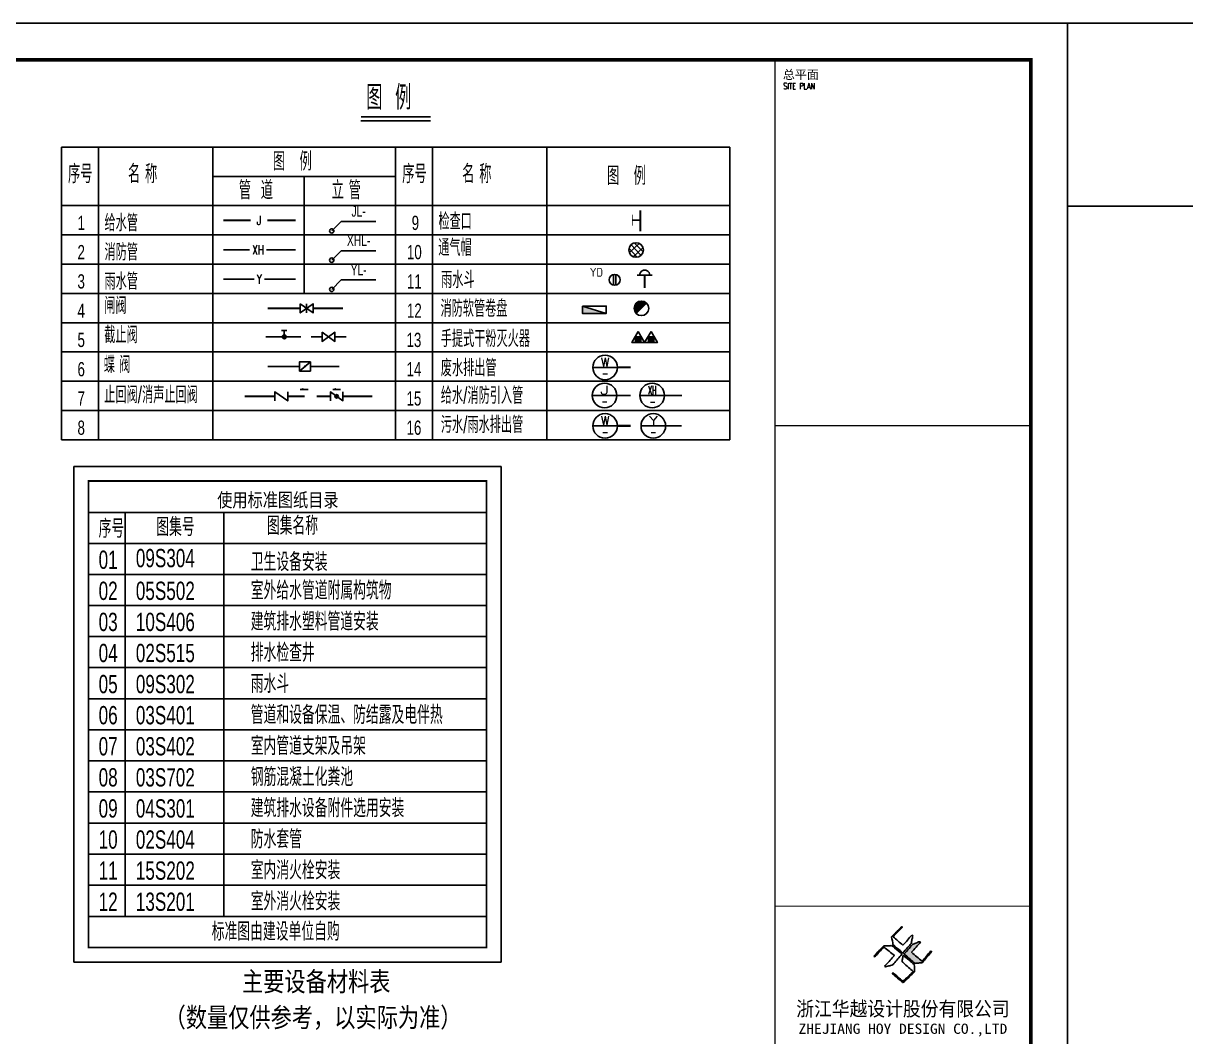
# Model space of a CAD drawing. Extents: x 14168272 to 29396535, y -812963 to 33736.
# Drawn here: x 14643512 to 14675305, y -209229 to -181520 of the extents above; entities that cross this region are included whole.
import ezdxf
from ezdxf.enums import TextEntityAlignment as Align

# ---------------------------------------------------------------- set-up
doc = ezdxf.new("R2010")
doc.units = 0
doc.header["$LTSCALE"] = 1000
doc.header["$MEASUREMENT"] = 0
doc.linetypes.add('W_P', pattern=[7, 6, -1])
for name, color, linetype in [('JZ_0', 7, 'Continuous'), ('JZ__污水', 2, 'W_P'), ('JZ__污水标注', 2, 'Continuous'), ('JZ__消火栓', 10, 'Continuous'), ('JZ__消火栓标注', 10, 'Continuous'), ('JZ__灭火器', 6, 'Continuous'), ('JZ__给水', 3, 'Continuous'), ('JZ__给水标注', 3, 'Continuous'), ('JZ__雨水', 150, 'W_P'), ('JZ__雨水标注', 150, 'Continuous'), ('JZ_DET1', 8, 'Continuous'), ('JZ_TEXT', 42, 'Continuous'), ('PUB_TEXT', 7, 'Continuous'), ('PUB_TITLE', 4, 'Continuous'), ('TK', 4, 'Continuous'), ('TWT_TAB', 7, 'Continuous'), ('W_DIM', 4, 'Continuous'), ('WP_F', 1, 'Continuous'), ('WP_F_PJ', 7, 'Continuous'), ('WP_F_TXT', 4, 'Continuous'), ('WP_G2', 32, 'Continuous'), ('WP_G2_TXT', 4, 'Continuous'), ('WP_P_PJ', 7, 'Continuous'), ('WP_Y', 6, 'W_P'), ('WP_Y_TXT', 4, 'Continuous')]:
    doc.layers.add(name, color=color, linetype=linetype)
doc.styles.add('-宋体', font='', dxfattribs={"width": 0.8})
doc.styles.add('COMPLEX', font='COMPLEX')
doc.styles.add('DXF', font='ros.shx', dxfattribs={"width": 0.7, "bigfont": 'hzs.shx'})
doc.styles.add('gps_hz', font='hztxt_e.shx', dxfattribs={"width": 0.7, "bigfont": 'hztxt.shx'})
doc.styles.add('HT', font='simhei.ttf', dxfattribs={"width": 0.8})
doc.styles.add('HZ', font='txt_____.ttf', dxfattribs={"bigfont": 'hztxt'})
doc.styles.add('ROMANS', font='romans', dxfattribs={"width": 0.65, "height": 231.275})
doc.styles.get("Standard").update_dxf_attribs({"font": 'gbenor.shx', "bigfont": 'gbcbig.shx'})
doc.styles.add('图签宋体', font='', dxfattribs={"height": 300})
doc.styles.add('图签黑体', font='simhei.ttf', dxfattribs={"height": 550})
doc.styles.get('-宋体').set_extended_font_data('SimSun')
doc.styles.get('图签宋体').set_extended_font_data('NSimSun')

# ---------------------------------------------------------------- blocks, each defined once
blk = doc.blocks.new('污水井编号')
blk.add_line((-336, 0), (336, 0))
blk.add_circle((0, 0), 336)
at = {"style": 'COMPLEX', "width": 0.914422}
blk.add_text('W', height=240, dxfattribs=at).set_placement((-114, 23), (116, 23), align=Align.FIT)
at = {"style": 'COMPLEX', "width": 1.762315}
blk.add_attdef('1', text='', height=230, dxfattribs=at).set_placement((-84, -276), (90, -276), align=Align.FIT)
blk = doc.blocks.new('$QC001_2')
blk.add_line((-141, 59), (141, 341))
at = {"const_width": 200}
blk.add_lwpolyline([(71, 271, 0.668179), (-100, 200, 0.198912), (-71, 129, 1)], format="xyb", dxfattribs=at)
blk.add_circle((0, 200), 200)
at = {"style": 'HZ', "flags": 1}
for tag in ['UNIT', 'WHAT', 'SPEC']:
    blk.add_attdef(tag, (0, 0), '', height=0.0008, dxfattribs=at)
blk = doc.blocks.new('$QC001_5')
blk.add_line((-325, 200), (325, 0))
blk.add_lwpolyline([(325, 0), (325, 200), (-325, 200), (-325, 0)], close=True)
blk.add_solid([(-325, 200), (325, 200), (-325, 200), (325, 0)])
at = {"flags": 1}
for tag in ['UNIT', 'WHAT', 'SPEC']:
    blk.add_attdef(tag, (0, 0), '', height=0.001, dxfattribs=at)
blk = doc.blocks.new('$PS004_0')
at = {"color": 7}
for p, q in [((-0.1, 0.49), (-0.1, -0.49)), ((0.1, 0.49), (0.1, -0.49))]:
    blk.add_line(p, q, dxfattribs=at)
blk.add_circle((0, 0), 0.5)
blk.add_text('YD', height=0.8).set_placement((-2.27, 0.29))
at = {"style": 'HZ', "flags": 1}
for tag in ['UNIT', 'WHAT', 'SPEC']:
    blk.add_attdef(tag, (0, 0), '', height=0.001, dxfattribs=at)
blk = doc.blocks.new('gps_fm_zf')
blk.add_line((0, 125), (0, -125))
blk.add_lwpolyline([(-175, 125), (-175, -125), (175, 125), (175, -125)], close=True)
blk = doc.blocks.new('GPS_fm_jzfx')
for p, q in [((-72, 170), (72, 170)), ((0, 73), (0, 170))]:
    blk.add_line(p, q)
at = {"const_width": 73.1}
blk.add_lwpolyline([(-37, 0, 1), (37, 0, 1)], format="xyb", close=True, dxfattribs=at)
blk = doc.blocks.new('GPS_fm_jzfd')
blk.add_lwpolyline([(-175, 125), (-175, -125), (175, 125), (175, -125)], close=True)
blk = doc.blocks.new('GPS_fm_df')
blk.add_line((-150, -125), (150, 125))
blk.add_lwpolyline([(-150, -125), (150, -125), (150, 125), (-150, 125)], close=True)
at = {"const_width": 29.3}
blk.add_lwpolyline([(-15, 0, 1), (15, 0, 1)], format="xyb", close=True, dxfattribs=at)
blk = doc.blocks.new('GPS_fm_dxf')
for p, q in [((-108, 187), (-25, 208)), ((111, 187), (-108, 187)), ((-25, 208), (-56, 187))]:
    blk.add_line(p, q)
blk.add_lwpolyline([(175, 125), (175, -125), (-175, 125), (-175, -125)])
blk.add_circle((0, 0), 50)
blk = doc.blocks.new('20080403110901')
blk.add_line((-504, 504), (504, 504))
blk.add_circle((0, 504), 504)
at = {"style": 'COMPLEX', "width": 1.058804}
blk.add_text('Y', height=360, dxfattribs=at).set_placement((-171, 539), (174, 539), align=Align.FIT)
at = {"style": 'COMPLEX', "width": 1.762315}
blk.add_attdef('1', text='', height=345, dxfattribs=at).set_placement((-126, 90), (135, 90), align=Align.FIT)
blk = doc.blocks.new('GPS_xf_swxfjbh')
blk.add_line((-336, 0), (336, 0))
blk.add_circle((0, 0), 336)
at = {"style": 'COMPLEX', "width": 0.502932}
blk.add_text('XH', height=240, dxfattribs=at).set_placement((-114, 23), (116, 23), align=Align.FIT)
at = {"style": 'COMPLEX', "width": 1.688885}
blk.add_attdef('1', text='', height=240, dxfattribs=at).set_placement((-84, -276), (90, -276), align=Align.FIT)
blk = doc.blocks.new('GPS_gs_swgsjbh')
blk.add_line((-336, 0), (336, 0))
blk.add_circle((0, 0), 336)
at = {"style": 'COMPLEX', "width": 1.828843}
blk.add_text('J', height=240, dxfattribs=at).set_placement((-114, 23), (116, 23), align=Align.FIT)
at = {"style": 'COMPLEX', "width": 1.762315}
blk.add_attdef('1', text='', height=230, dxfattribs=at).set_placement((-84, -276), (90, -276), align=Align.FIT)
blk = doc.blocks.new('GPS_ws_jxk')
for points, const_width in [([(-220, 0), (0, 0)], 45), ([(-220, 150), (-220, -150)], 25)]:
    blk.add_lwpolyline(points, dxfattribs=dict(const_width=const_width))
blk = doc.blocks.new('GPS_ws_tqm')
for p, q in [((0.81, 3.73), (-1.85, 1.3)), ((-1.4, 3.37), (1.3, 0.55)), ((-0.55, 3.93), (1.88, 1.46)), ((-1.95, 2.37), (0.26, 0.03)), ((1.85, 2.63), (-0.75, 0.19))]:
    blk.add_line(p, q)
blk.add_circle((-0.03, 1.99), 2)
blk = doc.blocks.new('雨水斗xt')
blk.add_line((0, 0), (205, 0))
blk.add_ellipse((103, 0), major_axis=(68.2, 0), ratio=1, start_param=-0.000001, end_param=3.141592)
blk = doc.blocks.new('手提式干粉灭火器')
h = blk.add_hatch()
h.set_pattern_fill('ANSI31', color=256, scale=225.365854, style=0)
h.set_pattern_definition([(45, (276289.086, 185586.136), (-19.9197154, 19.9197154), [])])
h.paths.add_polyline_path([(72, 158), (-72, 158), (-72, 19), (72, 19)])
for points in [[(0, 303), (-175, 0), (175, 0)], [(-72, 19), (72, 19), (72, 158), (-72, 158)]]:
    blk.add_lwpolyline(points, close=True)
blk = doc.blocks.new('A$C053D6479')
at = {"layer": 'PUB_TITLE'}
h = blk.add_hatch(color=256, dxfattribs=at)
h.dxf.hatch_style = 1
edge = h.paths.add_edge_path()
edge.add_spline(control_points=[(1026, 827), (1105, 920), (1188, 1008), (1266, 1102)], knot_values=[13, 13, 13, 13, 14, 14, 14, 14], degree=3, periodic=0)
edge.add_spline(control_points=[(1266, 1102), (1258, 1111), (1249, 1119), (1239, 1116)], knot_values=[12, 12, 12, 12, 13, 13, 13, 13], degree=3, periodic=0)
edge.add_spline(control_points=[(1239, 1116), (1210, 1107), (1179, 1092), (1144, 1077)], knot_values=[11, 11, 11, 11, 12, 12, 12, 12], degree=3, periodic=0)
edge.add_spline(control_points=[(1144, 1077), (1109, 1063), (1069, 1053), (1047, 1038)], knot_values=[10, 10, 10, 10, 11, 11, 11, 11], degree=3, periodic=0)
edge.add_spline(control_points=[(1047, 1038), (1028, 1026), (1007, 992), (991, 972)], knot_values=[9, 9, 9, 9, 10, 10, 10, 10], degree=3, periodic=0)
edge.add_spline(control_points=[(991, 972), (942, 913), (899, 868), (849, 810)], knot_values=[8, 8, 8, 8, 9, 9, 9, 9], degree=3, periodic=0)
edge.add_spline(control_points=[(849, 810), (842, 801), (822, 776), (822, 775)], knot_values=[7, 7, 7, 7, 8, 8, 8, 8], degree=3, periodic=0)
edge.add_spline(control_points=[(822, 775), (823, 771), (848, 752), (859, 744)], knot_values=[6, 6, 6, 6, 7, 7, 7, 7], degree=3, periodic=0)
edge.add_spline(control_points=[(859, 744), (949, 670), (1035, 592), (1122, 521)], knot_values=[5, 5, 5, 5, 6, 6, 6, 6], degree=3, periodic=0)
edge.add_spline(control_points=[(1122, 521), (1153, 527), (1185, 530), (1217, 533)], knot_values=[4, 4, 4, 4, 5, 5, 5, 5], degree=3, periodic=0)
edge.add_spline(control_points=[(1217, 533), (1246, 535), (1293, 532), (1316, 542)], knot_values=[3, 3, 3, 3, 4, 4, 4, 4], degree=3, periodic=0)
edge.add_spline(control_points=[(1316, 542), (1327, 547), (1338, 565), (1349, 579)], knot_values=[2, 2, 2, 2, 3, 3, 3, 3], degree=3, periodic=0)
edge.add_spline(control_points=[(1349, 579), (1423, 670), (1507, 759), (1572, 848)], knot_values=[1, 1, 1, 1, 2, 2, 2, 2], degree=3, periodic=0)
edge.add_spline(control_points=[(1572, 848), (1564, 852), (1561, 861), (1551, 862)], knot_values=[0, 0, 0, 0, 1, 1, 1, 1], degree=3, periodic=0)
edge.add_spline(control_points=[(1551, 862), (1469, 769), (1393, 671), (1310, 579)], knot_values=[15, 15, 15, 15, 16, 16, 16, 16], degree=3, periodic=0)
edge.add_spline(control_points=[(1310, 579), (1216, 662), (1118, 742), (1026, 827)], knot_values=[14, 14, 14, 14, 15, 15, 15, 15], degree=3, periodic=0)
at = {"layer": 'TK'}
for points, knots in [([(1031, 1298), (1066, 1286), (1054, 1262), (1045, 1224), (1036, 1188), (1031, 1158), (1024, 1121), (1020, 1104), (1017, 1085), (1012, 1071), (1004, 1052), (976, 1026), (956, 1003), (906, 946), (866, 899), (814, 839), (806, 829), (789, 806), (787, 806), (777, 804), (728, 856), (719, 864), (651, 922), (580, 978), (514, 1036), (509, 1106), (488, 1176), (479, 1247), (570, 1343), (663, 1436), (758, 1526), (764, 1523), (768, 1518), (774, 1515), (693, 1422), (599, 1343), (520, 1249), (607, 1171), (698, 1096), (789, 1021), (874, 1109), (950, 1206), (1031, 1298)], [0, 0, 0, 0, 1, 1, 1, 2, 2, 2, 3, 3, 3, 4, 4, 4, 5, 5, 5, 6, 6, 6, 7, 7, 7, 8, 8, 8, 9, 9, 9, 10, 10, 10, 11, 11, 11, 12, 12, 12, 13, 13, 13, 14, 14, 14, 14]), ([(555, 949), (624, 891), (699, 833), (760, 773), (689, 691), (614, 604), (539, 517), (529, 505), (516, 487), (506, 482), (492, 475), (469, 472), (452, 467), (416, 456), (383, 448), (342, 438), (323, 433), (297, 422), (293, 440), (291, 452), (313, 470), (322, 480), (400, 566), (477, 652), (553, 736), (460, 815), (366, 894), (270, 970), (183, 883), (101, 791), (16, 703), (-18, 714), (9, 735), (28, 755), (103, 838), (192, 930), (266, 1005), (319, 1009), (387, 1005), (442, 1007), (456, 1008), (472, 1011), (485, 1007), (507, 1000), (534, 967), (555, 949)], [0, 0, 0, 0, 1, 1, 1, 2, 2, 2, 3, 3, 3, 4, 4, 4, 5, 5, 5, 6, 6, 6, 7, 7, 7, 8, 8, 8, 9, 9, 9, 10, 10, 10, 11, 11, 11, 12, 12, 12, 13, 13, 13, 14, 14, 14, 15, 15, 15, 15]), ([(1551, 862), (1561, 861), (1564, 852), (1572, 848), (1507, 759), (1423, 670), (1349, 579), (1338, 565), (1327, 547), (1316, 542), (1293, 532), (1246, 535), (1217, 533), (1185, 530), (1153, 527), (1122, 521), (1035, 592), (949, 670), (859, 744), (848, 752), (823, 771), (822, 775), (822, 776), (842, 801), (849, 810), (899, 868), (942, 913), (991, 972), (1007, 992), (1028, 1026), (1047, 1038), (1069, 1053), (1109, 1063), (1144, 1077), (1179, 1092), (1210, 1107), (1239, 1116), (1249, 1119), (1258, 1111), (1266, 1102), (1188, 1008), (1105, 920), (1026, 827), (1118, 742), (1216, 662), (1310, 579), (1393, 671), (1469, 769), (1551, 862)], [0, 0, 0, 0, 1, 1, 1, 2, 2, 2, 3, 3, 3, 4, 4, 4, 5, 5, 5, 6, 6, 6, 7, 7, 7, 8, 8, 8, 9, 9, 9, 10, 10, 10, 11, 11, 11, 12, 12, 12, 13, 13, 13, 14, 14, 14, 15, 15, 15, 16, 16, 16, 16]), ([(1097, 490), (1100, 425), (1106, 361), (1107, 294), (1018, 207), (925, 121), (830, 33), (818, 21), (800, 0), (787, 0), (768, -1), (725, 49), (712, 60), (662, 103), (616, 143), (568, 186), (545, 207), (518, 224), (499, 250), (501, 259), (511, 261), (516, 267), (609, 192), (696, 111), (785, 33), (883, 118), (977, 208), (1070, 298), (992, 373), (892, 456), (803, 534), (791, 544), (768, 561), (766, 569), (761, 588), (776, 634), (780, 655), (785, 690), (788, 721), (795, 746), (897, 661), (998, 576), (1097, 490)], [0, 0, 0, 0, 1, 1, 1, 2, 2, 2, 3, 3, 3, 4, 4, 4, 5, 5, 5, 6, 6, 6, 7, 7, 7, 8, 8, 8, 9, 9, 9, 10, 10, 10, 11, 11, 11, 12, 12, 12, 13, 13, 13, 14, 14, 14, 14])]:
    blk.add_open_spline(points, degree=3, knots=knots, dxfattribs=at)
blk = doc.blocks.new('GeYuanFrame_26828864', base_point=(20.09, 4.53))
at = {"layer": 'TK'}
blk.add_lwpolyline([(20.09, 4.53), (20.09, 598.53), (861.09, 598.53), (861.09, 4.53)], close=True, dxfattribs=at)
at = {"layer": 'TK', "const_width": 1}
blk.add_lwpolyline([(45.09, 588.53), (851.09, 588.53), (851.09, 14.53), (45.09, 14.53)], close=True, dxfattribs=at)
at = {"layer": 'TK'}
for points, const_width in [([(781.09, 588.53), (781.09, 14.53)], 0.4), ([(781.09, 488.5), (851.09, 488.5)], 0.35), ([(781.09, 357.14), (851.09, 357.14)], 0.35)]:
    blk.add_lwpolyline(points, dxfattribs=dict(at, const_width=const_width))
at = {"layer": 'PUB_TITLE', "xscale": 0.01000000000021828, "yscale": 0.01000000000021828, "zscale": 0.01}
blk.add_blockref('A$C053D6479', (808.19, 336.27), dxfattribs=at)
at = {"layer": 'TK', "style": '图签宋体'}
blk.add_text('总平面', height=2.4, dxfattribs=at).set_placement((783.23, 583.28))
at = {"layer": 'TK', "style": 'ROMANS', "width": 0.76}
blk.add_text('SITE PLAN', height=1.697, dxfattribs=at).set_placement((783.35, 580.49))
at = {"layer": 'TK'}
for s, height, style, width, p in [('浙江华越设计股份有限公司', 3.96, 'HT', 0.9, (816.07, 329.16)), ('ZHEJIANG HOY DESIGN CO.,LTD', 2.8, '图签黑体', 1.11, (816.06, 323.29))]:
    blk.add_text(s, height=height, dxfattribs=dict(at, style=style, width=width)).set_placement(p, align=Align.MIDDLE)

msp = doc.modelspace()

# ---------------------------------------------------------------- linework, layer by layer
at = {"ltscale": 0.5}
msp.add_lwpolyline([(14672072.6, -181520.3), (14672072.6, -186520.3), (14677072.6, -186520.3), (14677072.6, -181520.3)], close=True, dxfattribs=at)
at = {"layer": 'JZ_0', "color": 3}
for p, q in [((14644555.3, -184907.1), (14662834.9, -184907.1)), ((14644555.3, -184907.1), (14644555.3, -192907.1)), ((14645567.1, -184907.1), (14645567.1, -192907.1)), ((14648695.1, -184907.1), (14648695.1, -192907.1)), ((14653695.1, -184907.1), (14653695.1, -192907.1)), ((14654706.9, -184907.1), (14654706.9, -192907.1)), ((14657834.9, -184907.1), (14657834.9, -192907.1)), ((14662834.9, -184907.1), (14662834.9, -192907.1)), ((14648695.1, -185707.1), (14653695.1, -185707.1)), ((14651195.1, -185707.1), (14651195.1, -188907.1)), ((14644555.3, -186507.1), (14662834.9, -186507.1)), ((14644555.3, -192907.1), (14662834.9, -192907.1))]:
    msp.add_line(p, q, dxfattribs=at)
at = {"layer": 'JZ__污水', "const_width": 60}
for points in [[(14659760.1, -190929), (14660122, -190929)], [(14659760.1, -192529), (14660122, -192529)]]:
    msp.add_lwpolyline(points, dxfattribs=at)
at = {"layer": 'JZ__消火栓', "const_width": 50}
msp.add_lwpolyline([(14661048.5, -191697), (14661525.8, -191697)], dxfattribs=at)
at = {"layer": 'JZ__给水'}
for p, q in [((14651083.4, -191532.8), (14651166.2, -191512.1)), ((14651302.1, -191532.8), (14651083.4, -191532.8)), ((14651166.2, -191512.1), (14651135, -191532.8))]:
    msp.add_line(p, q, dxfattribs=at)
at = {"layer": 'JZ__给水', "const_width": 50}
for points in [[(14660388.9, -187210.8), (14660388.9, -186631.8)], [(14660508.2, -188759.4), (14660508.2, -188406.6)], [(14650192.7, -189313), (14651087, -189313)], [(14651437, -189313), (14652253.5, -189313)], [(14650143.3, -190093.5), (14651109.8, -190093.5)], [(14651379.3, -190093.5), (14651683.6, -190093.5)], [(14652033.6, -190093.5), (14652343.4, -190093.5)], [(14650192.7, -190903.9), (14651064.3, -190903.9)], [(14651364.3, -190903.9), (14652160.2, -190903.9)], [(14649570.6, -191720.3), (14650394.4, -191720.3)], [(14650744.4, -191720.3), (14651206.2, -191720.3)], [(14651540.5, -191720.3), (14651910.3, -191720.3)], [(14652253.3, -191720.3), (14653056.4, -191720.3)], [(14659745.5, -191697), (14660121.4, -191697)]]:
    msp.add_lwpolyline(points, dxfattribs=at)
at = {"layer": 'JZ__给水'}
msp.add_lwpolyline([(14650744.4, -191595.3), (14650744.4, -191845.3), (14650394.4, -191595.3), (14650394.4, -191845.3)], dxfattribs=at)
at = {"layer": 'JZ__雨水', "const_width": 50}
msp.add_lwpolyline([(14661078.9, -192529), (14661518.5, -192529)], dxfattribs=at)
at = {"layer": 'JZ_DET1'}
for p, q in [((14644555.3, -187307.1), (14662834.9, -187307.1)), ((14644555.3, -188107.1), (14662834.9, -188107.1)), ((14644555.3, -188907.1), (14662834.9, -188907.1)), ((14644555.3, -189707.1), (14662834.9, -189707.1)), ((14644555.3, -190507.1), (14662834.9, -190507.1)), ((14644555.3, -191307.1), (14662834.9, -191307.1)), ((14644555.3, -192107.1), (14662834.9, -192107.1))]:
    msp.add_line(p, q, dxfattribs=at)
at = {"layer": 'JZ_TEXT'}
for p, q in [((14652741.8, -184187.8), (14654648.4, -184187.8)), ((14656182.1, -194892.8), (14645298.2, -194892.8)), ((14646298.2, -205937.2), (14646298.2, -194887.2)), ((14648998.2, -205937.2), (14648998.2, -194887.2)), ((14656182.1, -195742.8), (14645298.2, -195742.8)), ((14656182.1, -196587.2), (14645298.2, -196587.2)), ((14656182.1, -197437.2), (14645298.2, -197437.2)), ((14656182.1, -198287.2), (14645298.2, -198287.2)), ((14656182.1, -199137.2), (14645298.2, -199137.2)), ((14656182.1, -199987.2), (14645298.2, -199987.2)), ((14656182.1, -200837.2), (14645298.2, -200837.2)), ((14656182.1, -201687.2), (14645298.2, -201687.2)), ((14656182.1, -202537.2), (14645298.2, -202537.2)), ((14656182.1, -203387.2), (14645298.2, -203387.2)), ((14656182.1, -204237.2), (14645298.2, -204237.2)), ((14656182.1, -205087.2), (14645298.2, -205087.2)), ((14656182.1, -205937.2), (14645298.2, -205937.2))]:
    msp.add_line(p, q, dxfattribs=at)
at = {"layer": 'JZ_TEXT', "const_width": 41.7}
msp.add_lwpolyline([(14652750.8, -184076.1), (14654652, -184076.1)], dxfattribs=at)
at = {"layer": 'PUB_TEXT', "color": 8}
for p, q in [((14656582.1, -193637.2), (14644898.2, -193637.2)), ((14644898.2, -193637.2), (14644898.2, -207187.2)), ((14656582.1, -207187.2), (14656582.1, -193637.2)), ((14656182.1, -194037.2), (14645298.2, -194037.2)), ((14644898.2, -207187.2), (14656582.1, -207187.2))]:
    msp.add_line(p, q, dxfattribs=at)
at = {"layer": 'PUB_TEXT', "color": 8, "const_width": 50}
msp.add_lwpolyline([(14656182.1, -206787.2), (14656182.1, -194037.2), (14645298.2, -194037.2), (14645298.2, -206787.2), (14656182.1, -206787.2)], dxfattribs=at)
at = {"layer": 'W_DIM'}
for p, q in [((14651949.6, -187197.1), (14652208.9, -186937.8)), ((14652208.9, -186937.8), (14653158.9, -186937.8)), ((14651949.6, -187997.1), (14652208.9, -187737.8)), ((14652208.9, -187737.8), (14653158.9, -187737.8)), ((14651949.6, -188797.1), (14652208.9, -188537.8)), ((14652208.9, -188537.8), (14653158.9, -188537.8))]:
    msp.add_line(p, q, dxfattribs=at)
for centre in [(14651949.6, -187197.1), (14651949.6, -187997.1), (14651949.6, -188797.1)]:
    msp.add_circle(centre, 60, dxfattribs=at)
at = {"layer": 'WP_F', "const_width": 50}
for points in [[(14648987.2, -187713.4), (14649707, -187713.4)], [(14650157, -187713.4), (14650960.8, -187713.4)]]:
    msp.add_lwpolyline(points, dxfattribs=at)
at = {"layer": 'WP_G2', "const_width": 50}
for points in [[(14648987.2, -186908.1), (14649733.8, -186908.1)], [(14650183.8, -186908.1), (14650960.8, -186908.1)]]:
    msp.add_lwpolyline(points, dxfattribs=at)
at = {"layer": 'WP_Y', "const_width": 50}
for points in [[(14648987.2, -188516), (14649827.6, -188516)], [(14650102.6, -188516), (14650960.8, -188516)]]:
    msp.add_lwpolyline(points, dxfattribs=at)

# ---------------------------------------------------------------- block references
at = {"xscale": 100, "yscale": 100, "zscale": 100}
msp.add_blockref('GeYuanFrame_26828864', (14587972.6, -240920.3), dxfattribs=at)
at = {"layer": 'JZ__污水标注'}
msp.add_blockref('GPS_ws_jxk', (14660388.9, -186904.7), dxfattribs=at)
at = {"layer": 'JZ__污水标注', "color": 0, "xscale": 100, "yscale": 100, "zscale": 100}
msp.add_blockref('GPS_ws_tqm', (14660276.3, -187918.3), dxfattribs=at)
at = {"layer": 'JZ__污水标注', "xscale": 2, "yscale": 2, "zscale": 2}
msp.add_blockref('雨水斗xt', (14660301.8, -188406.6), dxfattribs=at)
at = {"layer": 'JZ__污水标注'}
ref = msp.add_blockref('污水井编号', (14659424.1, -190929), dxfattribs=at)
ref.add_attrib('1', '-', dxfattribs={"layer": '0', "height": 230, "style": 'COMPLEX', "width": 0.881157}).set_placement((14659340.4, -191204.8), (14659514.1, -191204.8), align=Align.FIT)
ref = msp.add_blockref('污水井编号', (14659424.1, -192529), dxfattribs=at)
ref.add_attrib('1', '-', dxfattribs={"layer": '0', "height": 230, "style": 'COMPLEX', "width": 0.881157}).set_placement((14659340.4, -192804.8), (14659514.1, -192804.8), align=Align.FIT)
at = {"layer": 'JZ__消火栓标注'}
ref = msp.add_blockref('GPS_xf_swxfjbh', (14660712.5, -191697), dxfattribs=at)
ref.add_attrib('1', '-', dxfattribs={"layer": '0', "height": 240, "style": 'COMPLEX', "width": 0.844442}).set_placement((14660637.7, -191978.7), (14660811.4, -191978.7), align=Align.FIT)
at = {"layer": 'JZ__灭火器'}
for p in [(14660331.8, -190251.4), (14660681.5, -190251.4)]:
    msp.add_blockref('手提式干粉灭火器', p, dxfattribs=at)
at = {"layer": 'JZ__给水'}
for name, p in [('gps_fm_zf', (14651262, -189313)), ('GPS_fm_jzfx', (14650650.9, -190093.5)), ('GPS_fm_jzfd', (14651858.6, -190093.5)), ('GPS_fm_df', (14651214.3, -190903.9))]:
    msp.add_blockref(name, p, dxfattribs=at)
at = {"layer": 'JZ__给水', "xscale": 0.9800000004470348, "yscale": 0.9800000004470348, "zscale": 0.9800000004470348}
msp.add_blockref('GPS_fm_dxf', (14652081.8, -191720.3), dxfattribs=at)
at = {"layer": 'JZ__给水标注'}
ref = msp.add_blockref('GPS_gs_swgsjbh', (14659409.5, -191697), dxfattribs=at)
ref.add_attrib('1', '-', dxfattribs={"layer": '0', "height": 230, "style": 'COMPLEX', "width": 0.881157}).set_placement((14659325.8, -191972.9), (14659499.5, -191972.9), align=Align.FIT)
at = {"layer": 'JZ__雨水标注'}
ref = msp.add_blockref('20080403110901', (14660742.9, -192865), dxfattribs=dict(at, xscale=0.6666666679084301, yscale=0.6666666679084301, zscale=0.6666666679084301))
ref.add_attrib('1', '-', dxfattribs={"layer": '0', "height": 230, "style": 'COMPLEX', "width": 0.881157}).set_placement((14660659.2, -192804.8), (14660832.9, -192804.8), align=Align.FIT)
at = {"layer": 'WP_F_PJ'}
msp.add_blockref('$QC001_2', (14660418.3, -189514.6), dxfattribs=at)
at = {"layer": 'WP_F_PJ', "rotation": 180}
msp.add_blockref('$QC001_5', (14659131.1, -189254.7), dxfattribs=at)
at = {"layer": 'WP_P_PJ', "xscale": 300, "yscale": 300, "zscale": 300}
msp.add_blockref('$PS004_0', (14659687.6, -188535.2), dxfattribs=at)

# ---------------------------------------------------------------- texts
at = {"layer": 'JZ_TEXT'}
for s, height, style, width, p in [('图  例', 666.67, 'DXF', 0.7, (14652892.4, -183884.6)), ('图   例', 504.17, 'DXF', 0.7, (14650339.3, -185549.7)), ('序号', 504.17, 'DXF', 0.7, (14644736.1, -185892.4)), ('名 称', 504.17, 'DXF', 0.7, (14646375.5, -185892.4)), ('序号', 504.17, 'DXF', 0.7, (14653875.9, -185892.4)), ('名 称', 504.17, 'DXF', 0.7, (14655515.3, -185892.4)), ('图   例', 504.17, 'DXF', 0.7, (14659479.1, -185942.6)), ('管  道', 504.17, 'DXF', 0.7, (14649409.3, -186336.2)), ('立 管', 504.17, 'DXF', 0.7, (14651944.1, -186336.2)), ('给水管', 458.33, 'DXF', 0.7, (14645734.3, -187206.3)), ('检查口', 458.33, 'DXF', 0.7, (14654866.7, -187167.1)), ('消防管', 458.33, 'DXF', 0.7, (14645734.3, -188006.3)), ('通气帽', 458.33, 'DXF', 0.7, (14654861.8, -187881.8)), ('雨水管', 458.33, 'DXF', 0.7, (14645734.3, -188806.3)), ('雨水斗', 458.33, 'DXF', 0.7, (14654940.7, -188762.9)), ('闸阀', 458.33, 'DXF', 0.7, (14645726.9, -189470)), ('消防软管卷盘', 458.33, 'DXF', 0.7, (14654924.1, -189547.5)), ('截止阀', 458.33, 'DXF', 0.7, (14645726.9, -190270)), ('手提式干粉灭火器', 458.33, 'DXF', 0.7, (14654932.2, -190372.9)), ('蝶 阀', 458.33, 'DXF', 0.7, (14645713.8, -191082.2)), ('废水排出管', 458.33, 'DXF', 0.7, (14654932.2, -191172.9)), ('止回阀/消声止回阀', 458.33, 'DXF', 0.7, (14645726.9, -191908)), ('给水/消防引入管', 458.33, 'DXF', 0.7, (14654932.2, -191925.9)), ('污水/雨水排出管', 458.33, 'DXF', 0.7, (14654932.2, -192725.9)), ('使用标准图纸目录', 380, '-宋体', 0.8, (14648816.7, -194743.6)), ('序号', 500, 'gps_hz', 0.7, (14645573.3, -195587.2)), ('图集号', 500, 'gps_hz', 0.7, (14647150, -195542.6)), ('图集名称', 500, 'gps_hz', 0.7, (14650175.4, -195507.1)), ('01', 500, 'gps_hz', 0.7, (14645573.3, -196437.2)), ('09S304', 500, 'gps_hz', 0.7, (14646590.8, -196392.6)), ('卫生设备安装', 500, 'gps_hz', 0.7, (14649733.4, -196497.3)), ('02', 500, 'gps_hz', 0.7, (14645573.3, -197287.2)), ('05S502', 500, 'gps_hz', 0.7, (14646590.8, -197287.2)), ('室外给水管道附属构筑物', 500, 'gps_hz', 0.7, (14649733.4, -197278)), ('03', 500, 'gps_hz', 0.7, (14645573.3, -198137.2)), ('10S406', 500, 'gps_hz', 0.7, (14646590.8, -198137.2)), ('建筑排水塑料管道安装', 500, 'gps_hz', 0.7, (14649733.4, -198128)), ('04', 500, 'gps_hz', 0.7, (14645573.3, -198987.2)), ('02S515', 500, 'gps_hz', 0.7, (14646590.8, -198987.2)), ('排水检查井', 500, 'gps_hz', 0.7, (14649733.4, -198978)), ('05', 500, 'gps_hz', 0.7, (14645573.3, -199837.2)), ('09S302', 500, 'gps_hz', 0.7, (14646590.8, -199837.2)), ('雨水斗', 500, 'gps_hz', 0.7, (14649733.4, -199828)), ('06', 500, 'gps_hz', 0.7, (14645573.3, -200687.2)), ('03S401', 500, 'gps_hz', 0.7, (14646590.8, -200687.2)), ('管道和设备保温、防结露及电伴热', 500, 'gps_hz', 0.7, (14649733.4, -200678)), ('07', 500, 'gps_hz', 0.7, (14645573.3, -201537.2)), ('03S402', 500, 'gps_hz', 0.7, (14646590.8, -201537.2)), ('室内管道支架及吊架', 500, 'gps_hz', 0.7, (14649733.4, -201528)), ('08', 500, 'gps_hz', 0.7, (14645573.3, -202387.2)), ('03S702', 500, 'gps_hz', 0.7, (14646590.8, -202387.2)), ('钢筋混凝土化粪池', 500, 'gps_hz', 0.7, (14649733.4, -202378)), ('09', 500, 'gps_hz', 0.7, (14645573.3, -203237.2)), ('04S301', 500, 'gps_hz', 0.7, (14646590.8, -203237.2)), ('建筑排水设备附件选用安装', 500, 'gps_hz', 0.7, (14649733.4, -203228)), ('10', 500, 'gps_hz', 0.7, (14645573.3, -204087.2)), ('02S404', 500, 'gps_hz', 0.7, (14646590.8, -204087.2)), ('防水套管', 500, 'gps_hz', 0.7, (14649733.4, -204078)), ('15S202', 500, 'gps_hz', 0.7, (14646590.8, -204937.2)), ('室内消火栓安装', 500, 'gps_hz', 0.7, (14649733.4, -204928)), ('11', 500, 'gps_hz', 0.7, (14645573.3, -204937.2)), ('12', 500, 'gps_hz', 0.7, (14645573.3, -205787.2)), ('13S201', 500, 'gps_hz', 0.7, (14646590.8, -205787.2)), ('室外消火栓安装', 500, 'gps_hz', 0.7, (14649733.4, -205778)), ('标准图由建设单位自购', 500, 'gps_hz', 0.7, (14648666.1, -206603.6))]:
    msp.add_text(s, height=height, dxfattribs=dict(at, style=style, width=width)).set_placement(p)
at = {"layer": 'JZ_TEXT', "color": 2, "style": 'DXF', "width": 0.7}
for s, height, p in [('1', 389.6, (14644995.1, -187172.5)), ('9', 389.6, (14654134.9, -187172.5)), ('2', 389.6, (14644995.1, -187972.5)), ('10', 389.58, (14654004.6, -187972.5)), ('3', 389.6, (14644995.1, -188772.5)), ('11', 389.58, (14654004.6, -188772.5)), ('4', 389.6, (14644995.1, -189572.5)), ('12', 389.58, (14654004.6, -189572.5)), ('5', 389.6, (14644995.1, -190372.5)), ('13', 389.58, (14653993.9, -190372.5)), ('6', 389.6, (14644995.1, -191172.5)), ('14', 389.58, (14653993.9, -191172.5)), ('7', 389.6, (14644995.1, -191972.5)), ('15', 389.58, (14653993.9, -191972.5)), ('8', 389.6, (14644995.1, -192772.5)), ('16', 389.58, (14653993.9, -192772.5))]:
    msp.add_text(s, height=height, dxfattribs=at).set_placement(p)
at = {"layer": 'TWT_TAB', "style": '-宋体', "width": 0.8}
for s, height, p in [('主要设备材料表', 531.65, (14649493.9, -207985.9)), ('（数量仅供参考，以实际为准）', 531.646, (14647376.8, -208965.9))]:
    msp.add_text(s, height=height, dxfattribs=at).set_placement(p)
at = {"layer": 'W_DIM', "style": 'gps_hz', "width": 0.7}
for s, p in [('JL-', (14652683.9, -186897.8)), ('XHL-', (14652683.9, -187697.8)), ('YL-', (14652683.9, -188497.8))]:
    msp.add_text(s, height=300, dxfattribs=at).set_placement(p, align=Align.BOTTOM_CENTER)
at = {"layer": 'WP_F_TXT', "style": 'HZ', "width": 0.7}
msp.add_text('XH', height=250, dxfattribs=at).set_placement((14649932, -187713.4), align=Align.MIDDLE)
at = {"layer": 'WP_G2_TXT', "style": 'HZ', "width": 0.7}
msp.add_text('J', height=250, dxfattribs=at).set_placement((14649958.8, -186908.1), align=Align.MIDDLE)
at = {"layer": 'WP_Y_TXT', "style": 'HZ', "width": 0.7}
msp.add_text('Y', height=250, dxfattribs=at).set_placement((14649965.1, -188516), align=Align.MIDDLE)

doc.saveas('drawing.dxf')
